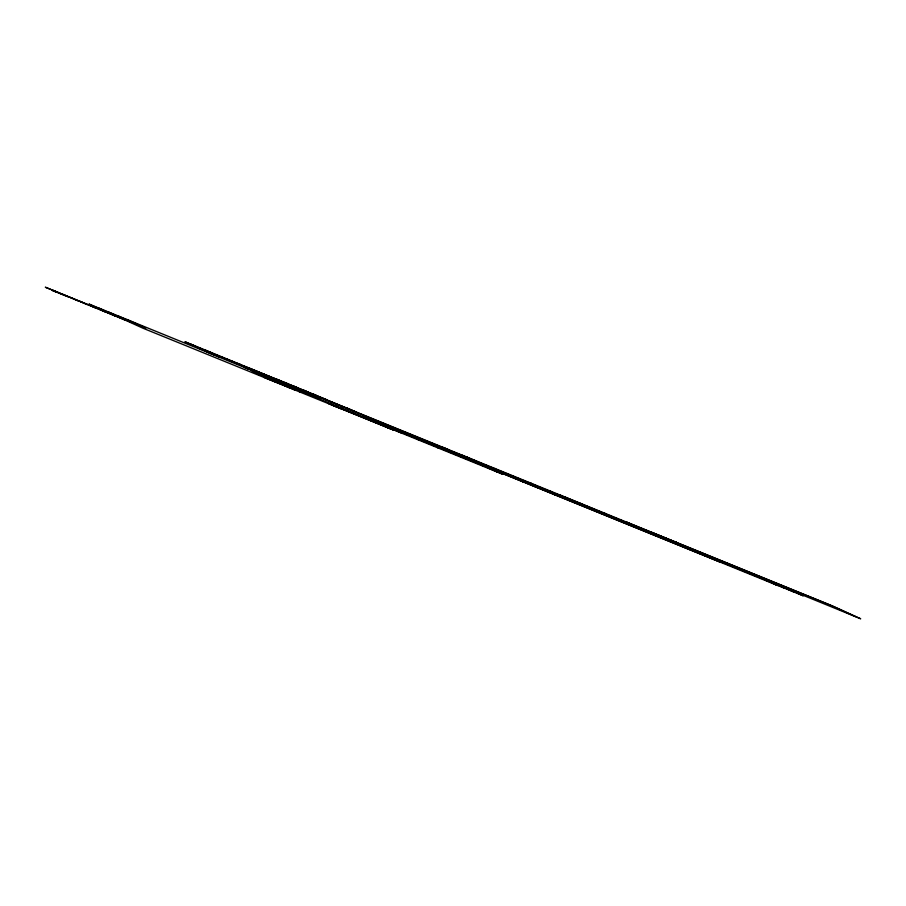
<?xml version="1.0" encoding="UTF-8"?>
<svg xmlns="http://www.w3.org/2000/svg" width="906" height="906" viewBox="0 0 906 906"><rect width="100%" height="100%" fill="white"/><g stroke="black" fill="none" stroke-linecap="round" stroke-linejoin="round"><path stroke-width="1.36" d="M615.718 518.526L635.049 526.443M683.622 546.975L701.119 553.974M267.848 377.009L268.686 377.315L250.939 370.214M52.446 290.464L65.039 295.616M240.928 364.903L226.138 358.991L226.93 359.365M534.608 485.129L519.817 479.229L520.463 479.523M275.265 378.572L326.466 399.614M243.884 366.103L250.566 368.991M195.402 346.5L833.531 606.408L860.7 618.787L582.92 505.48L584.687 506.194M196.715 347.1L197.508 347.417M199.728 348.47L200.52 348.787M626.159 521.969L829.409 604.755L855.366 616.59M201.347 349.206L202.129 349.523M204.36 350.577L205.152 350.905M577.654 502.649L604.755 513.861M205.968 351.313L206.761 351.63M208.992 352.694L209.773 353.012M210.6 353.419L211.381 353.748M642.558 529.444L609.398 515.786L634.506 526.171M214.405 355.118L88.935 304.042L108.052 312.751M301.721 390.826L214.926 355.401L184.949 341.732L279.195 380.361M508.028 474.699L544.37 489.659M300.611 390.554L305.639 392.615M512.332 476.669L548.594 491.584M585.876 506.68L590.814 508.844M304.541 392.343L309.569 394.404M516.556 478.595L552.819 493.51M50.793 289.41L45.311 287.213L57.803 292.31M308.459 394.133L313.487 396.194M520.78 480.52L558.47 495.922L544.393 489.5M704.664 555.412L713.056 558.832M317.111 397.847L252.344 371.539L290.135 387.881M719.704 561.867L528.073 483.838L507.756 474.574L458.912 454.687L461.029 455.65M774.913 584.279L803.271 595.831L796.634 592.807M254.756 372.638L777.631 585.514L766.159 580.282M124.971 320.011L51.551 289.761L145.866 328.153L126.749 319.444M257.78 374.019L263.306 376.307M261.596 375.752L267.134 378.051M265.424 377.496L273.974 381.166M284.937 385.763L263.861 377.36M328.844 403.532L333.725 405.673M334.903 406.16L336.794 406.93L332.434 405.095M391.732 429.274L333.17 405.276M261.007 373.068L285.164 383.079M496.465 469.591L520.01 479.319M509.648 475.616L552.003 492.966M56.297 292.072L52.446 290.475M268.493 377.213L295.152 388.221L291.528 386.568M482.604 465.344L497.19 471.958M787.178 588.957L793.826 591.98M777.733 585.106L784.37 588.13M708.832 556.907L720.904 562.411M675.978 542.23L676.782 542.615L650.768 531.969M704.709 555.253L708.333 556.907M711.957 558.56L715.581 560.214M680.474 545.355L576.578 502.581M670.723 541.142L675.751 543.43M658.413 536.375L659.206 536.748L634.778 526.748M625.548 521.697L646.476 531.233M633.453 525.525L201.528 349.014L219.841 357.372M634.608 526.058L564.71 496.941M637.824 527.519L638.537 527.847M638.99 528.051L640.95 528.945M604.279 513.034L604.891 513.306M612.196 517.145L614.166 518.039M615.57 518.674L620.599 520.973M608.651 515.695L617.201 519.591M580.644 503.408L581.256 503.679M577.179 502.626L581.12 504.234M581.811 504.744L452.672 451.845L454.28 452.57M582.264 504.948L584.63 506.024M583.181 505.514L587.382 507.371M559.976 495.016L572.003 500.497M589.523 508.866L590.134 509.149M549.919 490.893L550.531 491.165M531.018 483.192L531.618 483.464M540.622 487.575L544.098 489.149M570.621 501.165L571.222 501.448M540.848 488.051L554.925 494.472M554.076 494.427L554.676 494.71M535.163 486.726L535.774 487.009M494.778 468.436L495.378 468.708M493.351 468.323L496.828 469.897M504.812 473.408L505.876 473.895M506.318 474.098L524.529 482.4L363.884 416.885L366.205 417.938M475.865 460.735L476.477 461.007M467.02 457.156L479.036 462.638M462.286 455.231L465.061 456.488M465.514 456.692L473.159 460.18M473.612 460.384L474.314 460.712M445.356 448.334L448.119 449.591M456.669 453.487L457.371 453.815M463.057 456.409L464.121 456.884M487.36 467.292L502.547 474.178L327.836 403.079L335.265 406.454M441.811 446.885L445.027 448.357M450.882 452.434L452.4 453.125M437.27 447.553L437.881 447.836M411.494 436.386L413 437.077M418.368 439.852L418.968 440.135M356.318 412.037L247.678 367.53L253.114 369.999M346.828 407.938L351.664 410.146M399.852 432.309L402.287 433.43M381.358 424.11L398.663 431.834M388.617 427.859L393.442 430.056L142.978 328.221L98.392 307.893M388.934 428.04L390.95 428.957M383.884 425.933L388.108 427.859M313.08 393.974L317.009 395.763M303.635 390.124L307.553 391.913M294.178 386.273L298.097 388.062M284.722 382.423L288.652 384.212M293.703 386.556L296.919 388.028M299.41 389.773L319.127 398.765M338.006 407.474L340.599 408.663M295.277 388.13L314.393 396.839M252.933 369.693L261.528 373.453M238.516 363.544L239.92 364.189M287.009 385.65L287.61 385.933M299.49 391.913L300.588 392.423M289.173 387.451L294.71 389.976M285.05 385.797L289.988 388.051M244.258 367.315L247.882 368.969M263.374 376.024L263.974 376.307M257.678 373.736L275.786 381.992M205.254 350.067L214.314 354.201M189.671 343.657L200.135 348.425M117.293 315.594L136.41 324.303M107.837 311.743L126.953 320.452M108.278 312.864L115.515 316.16M98.822 309.014L106.07 312.31M89.366 305.163L96.614 308.459M79.909 301.313L87.157 304.609M70.464 297.462L77.701 300.758M61.008 293.612L68.244 296.908"/></g></svg>
